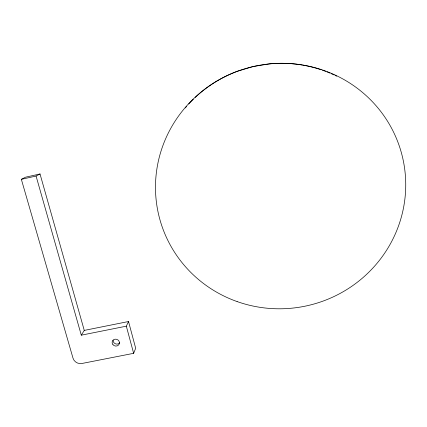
<?xml version="1.0" encoding="UTF-8"?>
<svg xmlns="http://www.w3.org/2000/svg" width="427" height="427" viewBox="0 0 427 427"><rect width="100%" height="100%" fill="white"/><g stroke="black" fill="none" stroke-linecap="round" stroke-linejoin="round"><path stroke-width="0.64" d="M40.026 173.97L25.561 177.184L21.35 179.319L73.017 358.184A7.36 6.736 22.6 0 0 81.936 363.478L133.64 353.326L135.685 348.245L128.522 321.526L84.268 330.407L81.295 335.179L36.076 176.047L40.026 173.97L84.268 330.407M133.64 353.326L126.328 326.175L128.522 321.526M21.35 179.319L36.076 176.047M81.295 335.179L126.328 326.175M185.302 107.935A123.488 120.905 -14.3 0 1 186.572 106.446M188.755 103.996A123.488 120.905 -14.3 0 1 193.314 99.267M195.208 97.447A123.488 120.905 -14.3 0 1 237.177 71.32L253.195 66.521L269.709 63.836A123.488 120.905 -14.3 0 1 302.471 65.075M303.106 65.182A123.488 120.905 -14.3 0 1 321.227 69.798M322.492 70.231A123.488 120.905 -14.3 0 1 325.625 71.373M326.874 71.853A123.488 120.905 -14.3 0 1 329.964 73.113M331.187 73.636A123.488 120.905 -14.3 0 1 334.218 75.008M335.414 75.579A123.488 120.905 -14.3 0 1 336.609 76.161M119.731 342.732A3.672 3.4 20.3 0 1 115.514 343.815A3.672 3.4 20.3 0 1 113.102 340.196M237.113 301.574A125.282 122.592 -14 0 0 403.958 164.219A125.282 122.592 -14 0 0 200.749 92.349A125.282 122.592 -14 0 0 237.113 301.574M112.979 344.722A3.699 3.421 20.2 0 0 119.229 343.948A3.699 3.421 20.2 0 0 115.114 339.193A3.699 3.421 20.2 0 0 112.979 344.722"/></g></svg>
